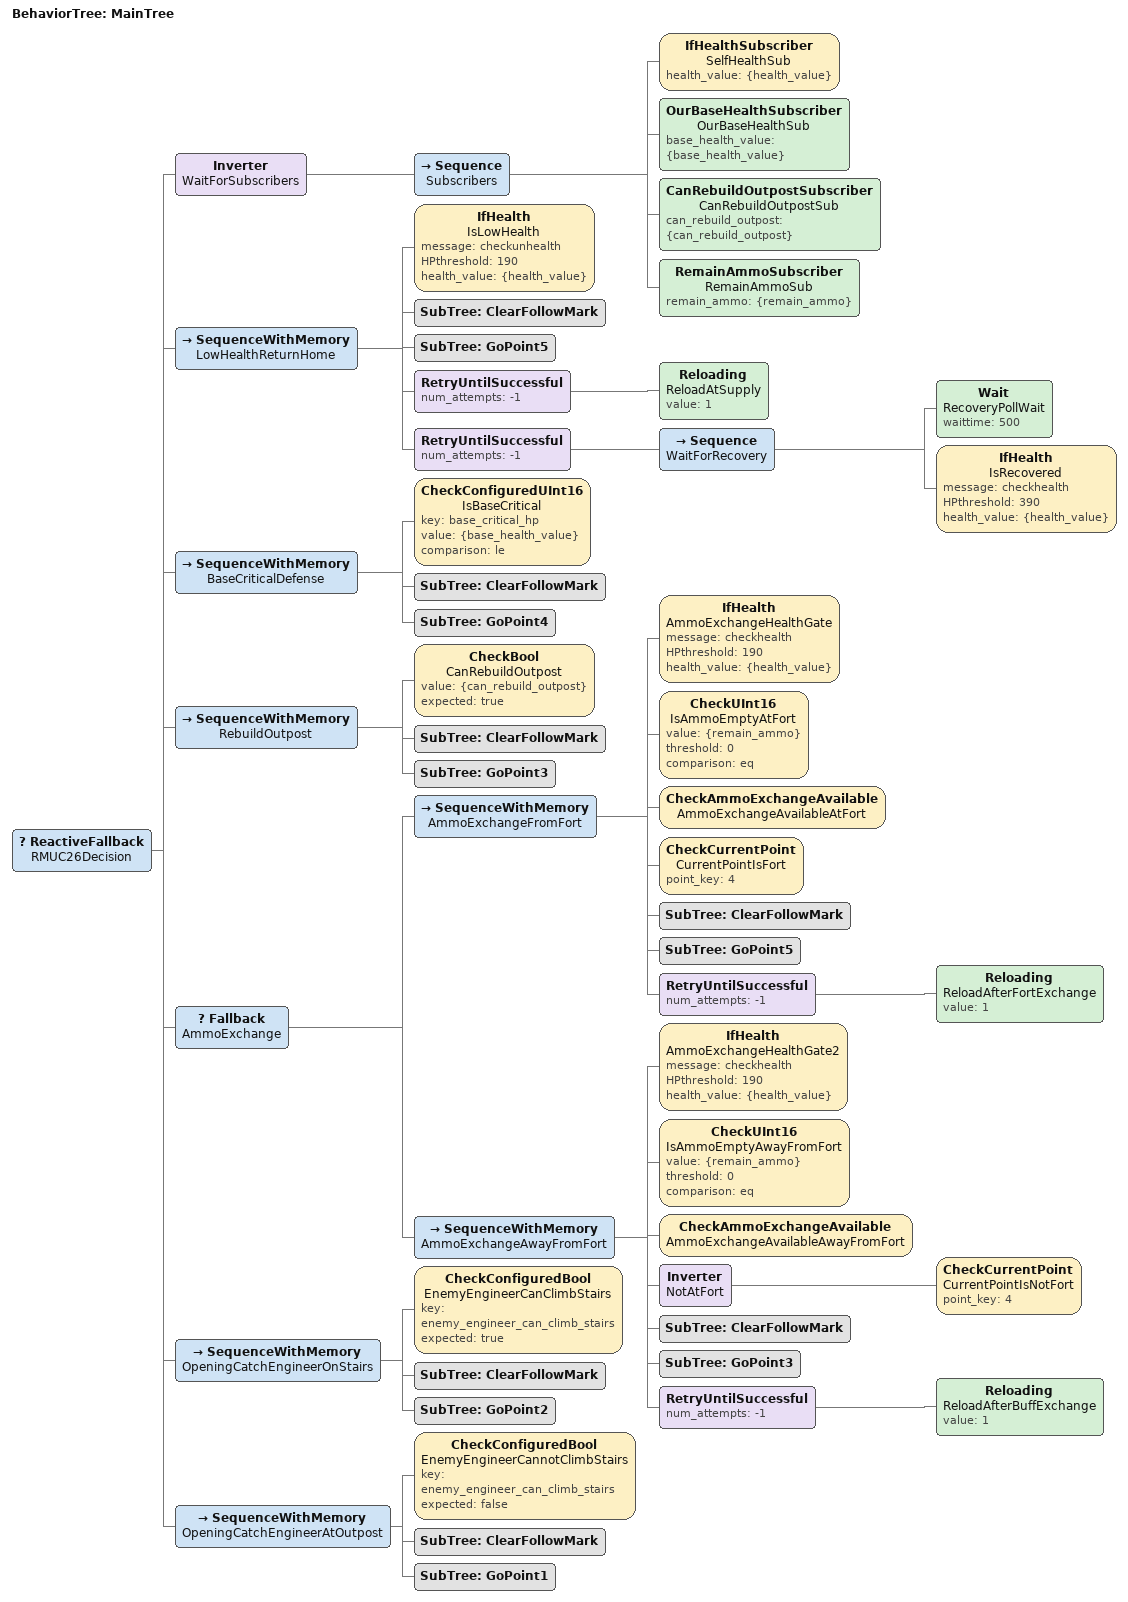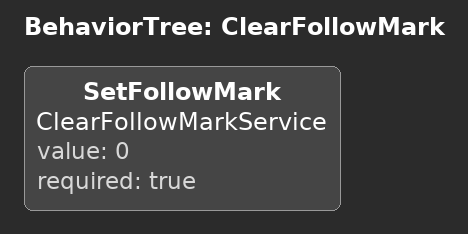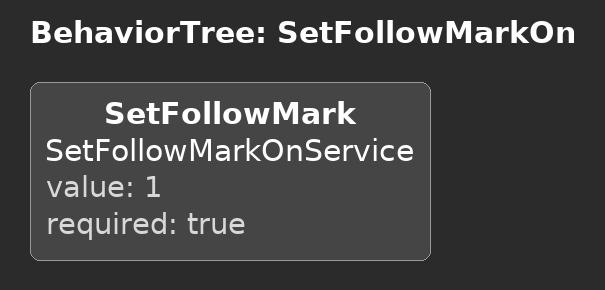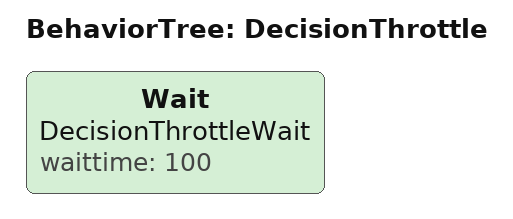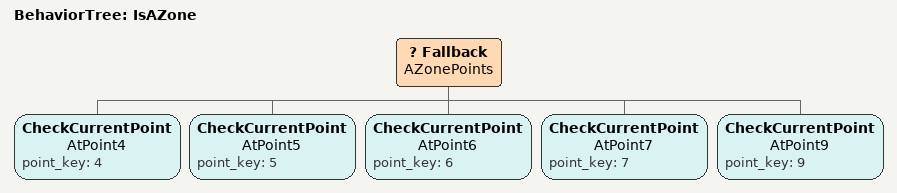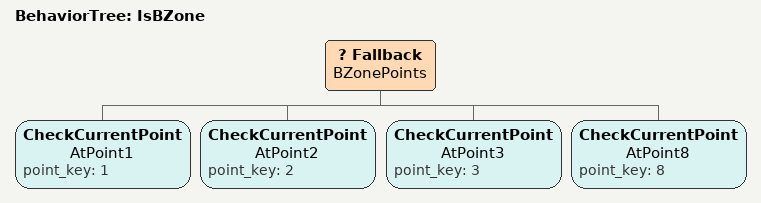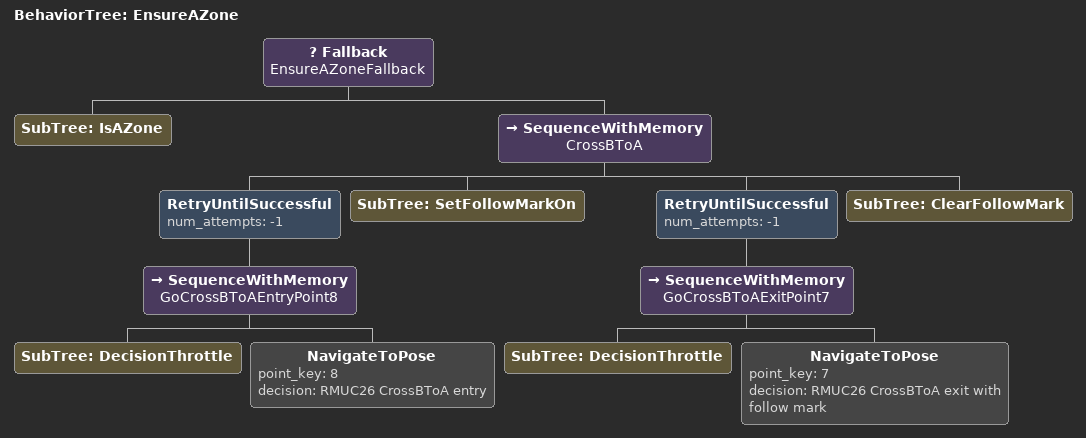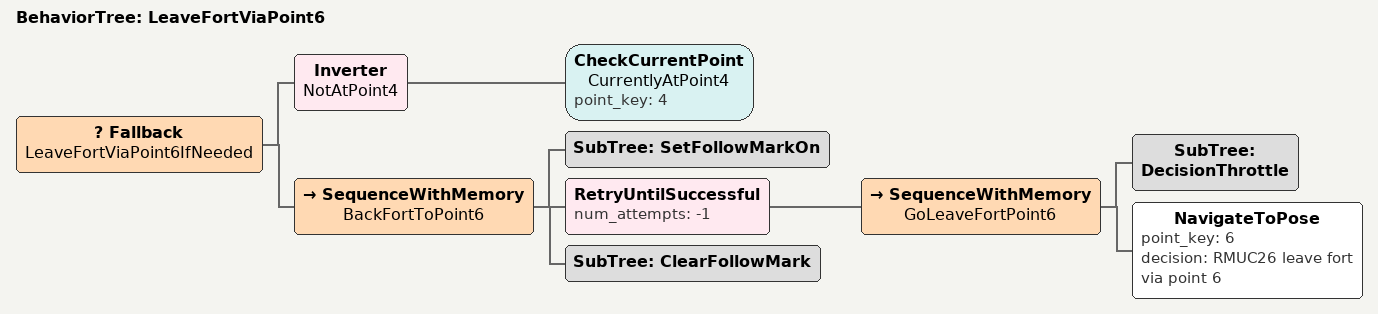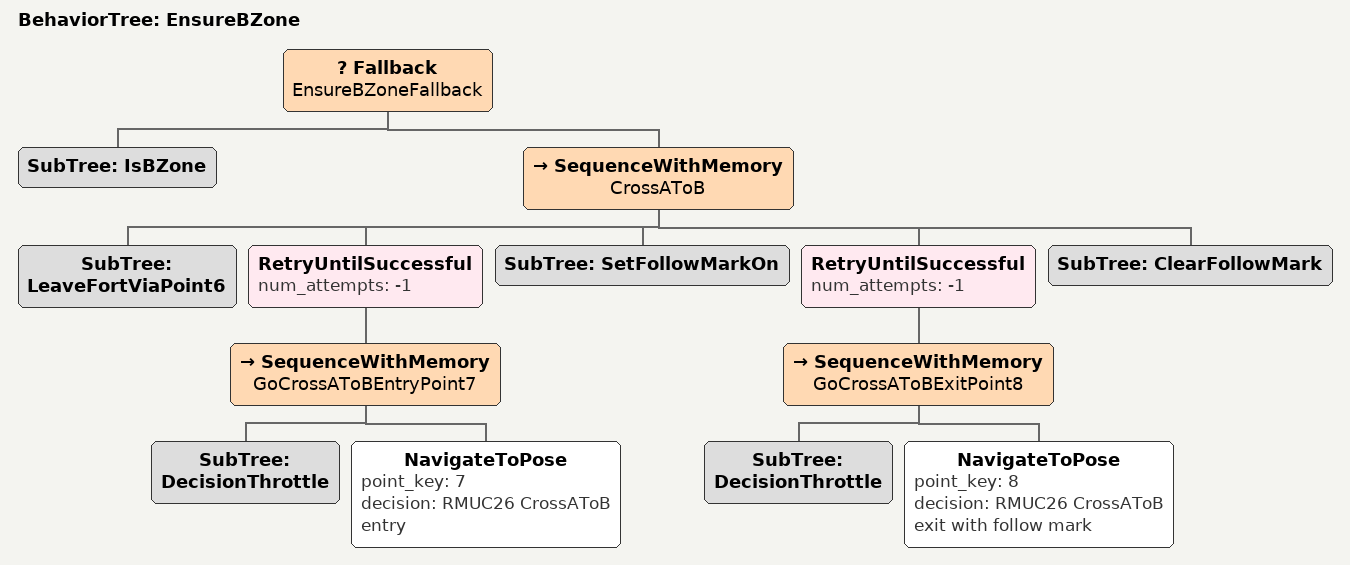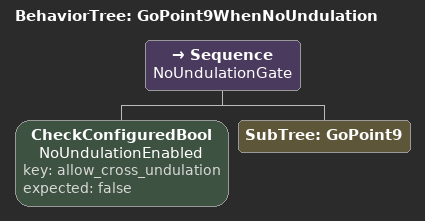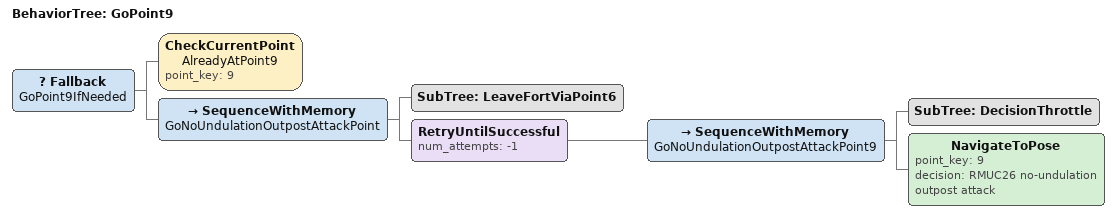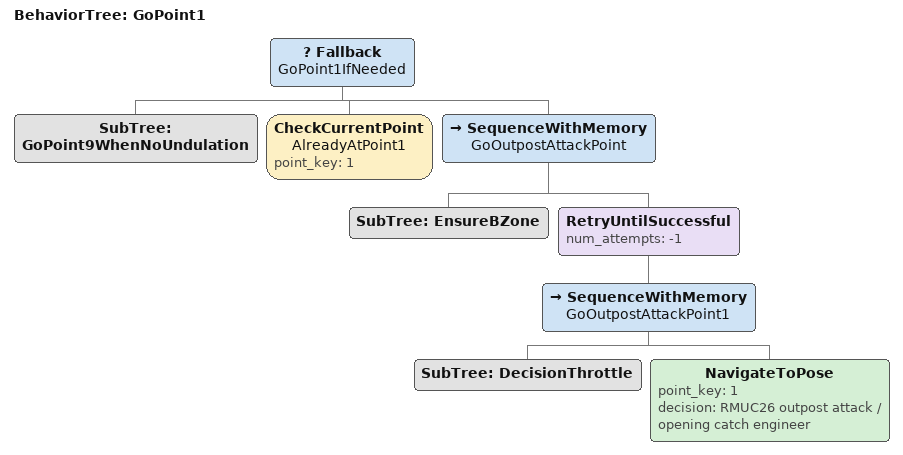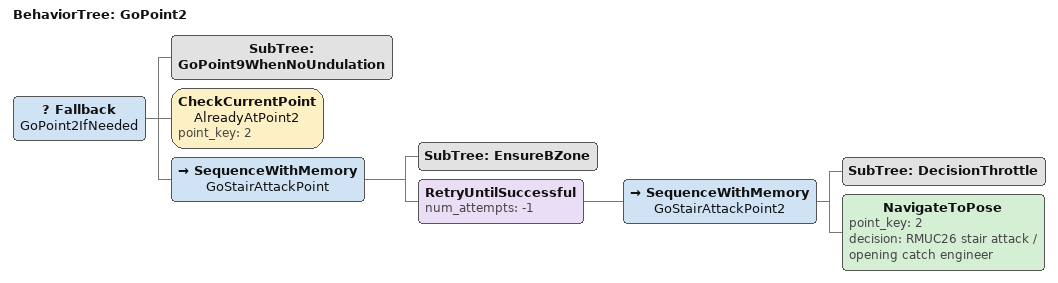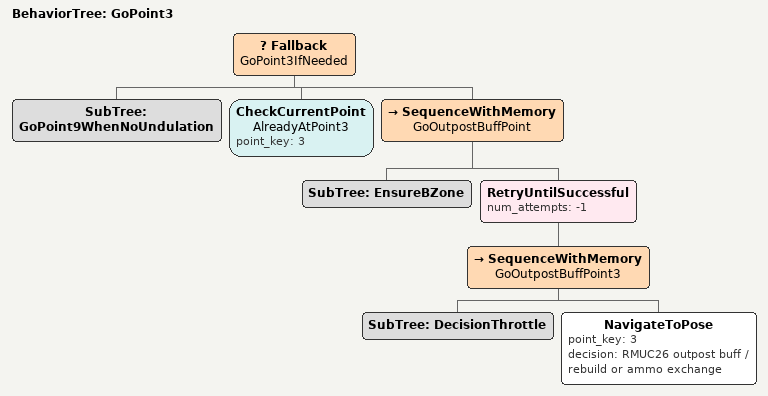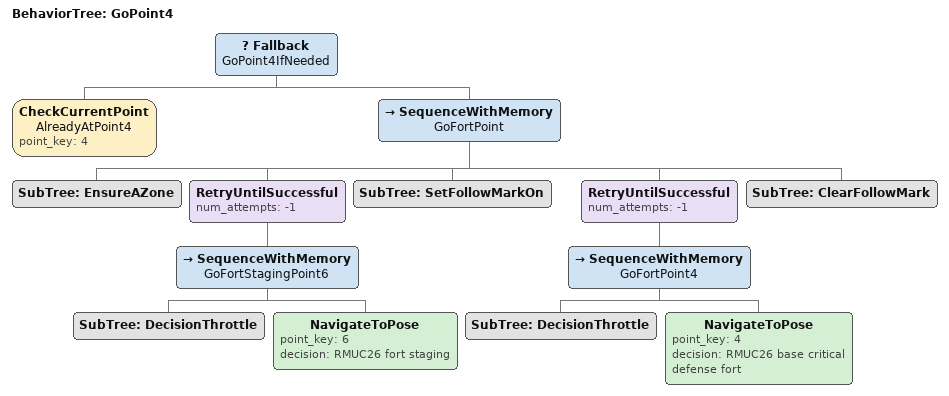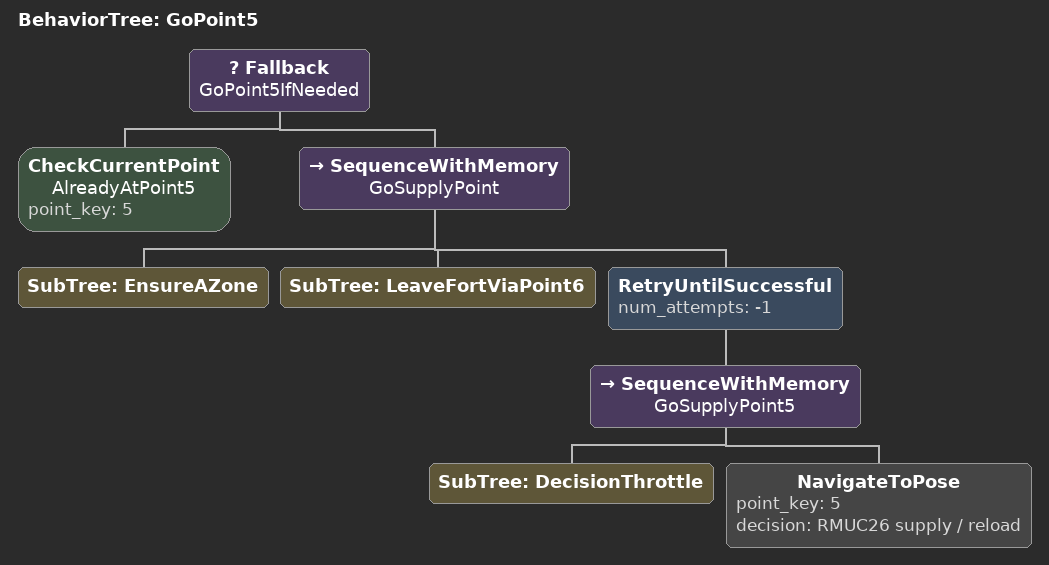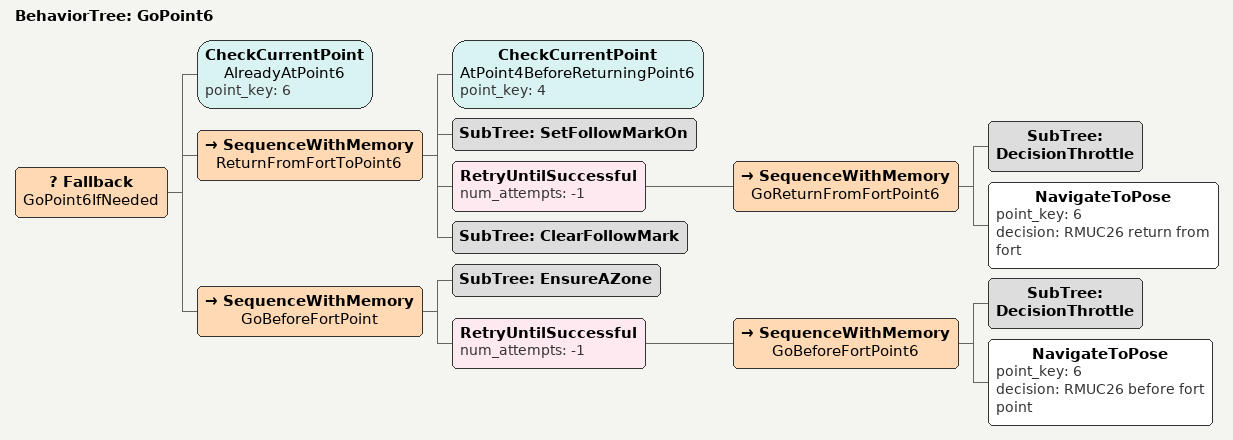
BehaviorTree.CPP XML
<root main_tree_to_execute="MainTree" BTCPP_format="4">
  <!--
    RMUC26 主决策树。
    顶层使用 ReactiveFallback：每个 tick 都会从上往下重新评估优先级，
    因此低血、基地低血等高优先级状态可以打断后面的常规进攻逻辑。
  -->
  <BehaviorTree ID="MainTree">
    <ReactiveFallback name="RMUC26Decision">
      <!--
        等待所有必要状态首次到达。
        这里外面套 Inverter：订阅成功时该分支返回 FAILURE，让后续策略继续执行；
        任一订阅还没有消息时 Sequence 失败，Inverter 返回 SUCCESS，主树本 tick 停在这里等待。
      -->
      <Inverter name="WaitForSubscribers">
        <Sequence name="Subscribers">
          <!-- 自身血量，用于低血回家和兑换弹量时的血量门槛。 -->
          <IfHealthSubscriber name="SelfHealthSub" health_value="{health_value}"/>
          <!-- 基地血量，用于触发堡垒防守。 -->
          <OurBaseHealthSubscriber name="OurBaseHealthSub" base_health_value="{base_health_value}"/>
          <!-- 是否可以复活我方前哨站，来自 /can_rebuild_outpost。 -->
          <CanRebuildOutpostSubscriber name="CanRebuildOutpostSub" can_rebuild_outpost="{can_rebuild_outpost}"/>
          <!-- 剩余弹量，来自 /remain_ammo。 -->
          <RemainAmmoSubscriber name="RemainAmmoSub" remain_ammo="{remain_ammo}"/>
        </Sequence>
      </Inverter>

      <!--
        最高优先级：低血回补给区。
        血量 <=190 时去点5补给区，调用补给服务，然后一直等待到血量 >390 再退出该分支。
        进入分支先关闭 follow mark，避免上一个跨区动作被抢占后留下 follow 状态。
      -->
      <SequenceWithMemory name="LowHealthReturnHome">
        <IfHealth name="IsLowHealth" message="checkunhealth" HPthreshold="190" health_value="{health_value}"/>
        <SubTree ID="ClearFollowMark"/>
        <SubTree ID="GoPoint5"/>
        <RetryUntilSuccessful num_attempts="-1">
          <Reloading name="ReloadAtSupply" value="1"/>
        </RetryUntilSuccessful>
        <RetryUntilSuccessful num_attempts="-1">
          <Sequence name="WaitForRecovery">
            <Wait name="RecoveryPollWait" waittime="500"/>
            <IfHealth name="IsRecovered" message="checkhealth" HPthreshold="390" health_value="{health_value}"/>
          </Sequence>
        </RetryUntilSuccessful>
      </SequenceWithMemory>

      <!--
        第二优先级：基地血量危险时去堡垒防守。
        阈值从赛前 YAML 的 pre_match.base_critical_hp 读取，默认 3000。
        点4有特殊 follow mark 机制，实际由 GoPoint4 子树处理。
      -->
      <SequenceWithMemory name="BaseCriticalDefense">
        <CheckConfiguredUInt16 name="IsBaseCritical" key="base_critical_hp" value="{base_health_value}" comparison="le"/>
        <SubTree ID="ClearFollowMark"/>
        <SubTree ID="GoPoint4"/>
      </SequenceWithMemory>

      <!--
        第三优先级：允许复活前哨站时去点3前哨增益区。
        该状态由外部裁判/状态节点发布，这里只消费布尔结果。
      -->
      <SequenceWithMemory name="RebuildOutpost">
        <CheckBool name="CanRebuildOutpost" value="{can_rebuild_outpost}" expected="true"/>
        <SubTree ID="ClearFollowMark"/>
        <SubTree ID="GoPoint3"/>
      </SequenceWithMemory>

      <!--
        第四优先级：自动发弹量兑换。
        条件：血量不低于回家线、弹量为 0、兑换量可用。
        兑换量节点当前默认永远 SUCCESS，后续如果有真实兑换量 topic，可替换该条件节点实现。
      -->
      <Fallback name="AmmoExchange">
        <!-- 如果当前已经在点4堡垒，则回点5补给区兑换。 -->
        <SequenceWithMemory name="AmmoExchangeFromFort">
          <IfHealth name="AmmoExchangeHealthGate" message="checkhealth" HPthreshold="190" health_value="{health_value}"/>
          <CheckUInt16 name="IsAmmoEmptyAtFort" value="{remain_ammo}" threshold="0" comparison="eq"/>
          <CheckAmmoExchangeAvailable name="AmmoExchangeAvailableAtFort"/>
          <CheckCurrentPoint name="CurrentPointIsFort" point_key="4"/>
          <SubTree ID="ClearFollowMark"/>
          <SubTree ID="GoPoint5"/>
          <RetryUntilSuccessful num_attempts="-1">
            <Reloading name="ReloadAfterFortExchange" value="1"/>
          </RetryUntilSuccessful>
        </SequenceWithMemory>
        <!-- 如果不在点4，则去点3前哨增益区兑换。 -->
        <SequenceWithMemory name="AmmoExchangeAwayFromFort">
          <IfHealth name="AmmoExchangeHealthGate2" message="checkhealth" HPthreshold="190" health_value="{health_value}"/>
          <CheckUInt16 name="IsAmmoEmptyAwayFromFort" value="{remain_ammo}" threshold="0" comparison="eq"/>
          <CheckAmmoExchangeAvailable name="AmmoExchangeAvailableAwayFromFort"/>
          <Inverter name="NotAtFort">
            <CheckCurrentPoint name="CurrentPointIsNotFort" point_key="4"/>
          </Inverter>
          <SubTree ID="ClearFollowMark"/>
          <SubTree ID="GoPoint3"/>
          <RetryUntilSuccessful num_attempts="-1">
            <Reloading name="ReloadAfterBuffExchange" value="1"/>
          </RetryUntilSuccessful>
        </SequenceWithMemory>
      </Fallback>

      <!--
        低优先级默认行为：开局/常规抓工程。
        该逻辑持续可抢占：只要上面高优先级任务不成立，就按赛前配置选择点2或点1。
        enemy_engineer_can_climb_stairs=true 时认为工程能上台阶，去点2台阶进攻点。
      -->
      <SequenceWithMemory name="OpeningCatchEngineerOnStairs">
        <CheckConfiguredBool name="EnemyEngineerCanClimbStairs" key="enemy_engineer_can_climb_stairs" expected="true"/>
        <SubTree ID="ClearFollowMark"/>
        <SubTree ID="GoPoint2"/>
      </SequenceWithMemory>

      <!-- enemy_engineer_can_climb_stairs=false 时去点1前哨进攻点抓工程。 -->
      <SequenceWithMemory name="OpeningCatchEngineerAtOutpost">
        <CheckConfiguredBool name="EnemyEngineerCannotClimbStairs" key="enemy_engineer_can_climb_stairs" expected="false"/>
        <SubTree ID="ClearFollowMark"/>
        <SubTree ID="GoPoint1"/>
      </SequenceWithMemory>
    </ReactiveFallback>
  </BehaviorTree>

  <!-- 关闭 follow mark。用于进入每个高层任务前清理状态，也用于跨区完成后恢复普通导航。 -->
  <BehaviorTree ID="ClearFollowMark">
    <SetFollowMark name="ClearFollowMarkService" value="0" required="true"/>
  </BehaviorTree>

  <!-- 打开 follow mark。跨起伏点或进堡垒点4时使用。 -->
  <BehaviorTree ID="SetFollowMarkOn">
    <SetFollowMark name="SetFollowMarkOnService" value="1" required="true"/>
  </BehaviorTree>

  <!-- 导航决策节流。RMUC 的导航前通常有 100ms 等待，这里保持相近节奏。 -->
  <BehaviorTree ID="DecisionThrottle">
    <Wait name="DecisionThrottleWait" waittime="100"/>
  </BehaviorTree>

  <!-- A 区点位集合：4 堡垒、5 补给区、6 堡垒前、7 起伏A、9 不过起伏前哨点。 -->
  <BehaviorTree ID="IsAZone">
    <Fallback name="AZonePoints">
      <CheckCurrentPoint name="AtPoint4" point_key="4"/>
      <CheckCurrentPoint name="AtPoint5" point_key="5"/>
      <CheckCurrentPoint name="AtPoint6" point_key="6"/>
      <CheckCurrentPoint name="AtPoint7" point_key="7"/>
      <CheckCurrentPoint name="AtPoint9" point_key="9"/>
    </Fallback>
  </BehaviorTree>

  <!-- B 区点位集合：1 前哨进攻点、2 台阶进攻点、3 前哨增益区、8 起伏B。 -->
  <BehaviorTree ID="IsBZone">
    <Fallback name="BZonePoints">
      <CheckCurrentPoint name="AtPoint1" point_key="1"/>
      <CheckCurrentPoint name="AtPoint2" point_key="2"/>
      <CheckCurrentPoint name="AtPoint3" point_key="3"/>
      <CheckCurrentPoint name="AtPoint8" point_key="8"/>
    </Fallback>
  </BehaviorTree>

  <!--
    确保机器人位于 A 区。
    若当前已经在 A 区，直接成功；若在 B 区或未知为非 A 区，则执行 B 到 A 的跨区路线：
    先到点8起伏B，打开 follow mark，穿越到点7起伏A，再关闭 follow mark。
  -->
  <BehaviorTree ID="EnsureAZone">
    <Fallback name="EnsureAZoneFallback">
      <SubTree ID="IsAZone"/>
      <SequenceWithMemory name="CrossBToA">
        <RetryUntilSuccessful num_attempts="-1">
          <SequenceWithMemory name="GoCrossBToAEntryPoint8">
            <SubTree ID="DecisionThrottle"/>
            <NavigateToPose point_key="8" decision="RMUC26 CrossBToA entry"/>
          </SequenceWithMemory>
        </RetryUntilSuccessful>
        <SubTree ID="SetFollowMarkOn"/>
        <RetryUntilSuccessful num_attempts="-1">
          <SequenceWithMemory name="GoCrossBToAExitPoint7">
            <SubTree ID="DecisionThrottle"/>
            <NavigateToPose point_key="7" decision="RMUC26 CrossBToA exit with follow mark"/>
          </SequenceWithMemory>
        </RetryUntilSuccessful>
        <SubTree ID="ClearFollowMark"/>
      </SequenceWithMemory>
    </Fallback>
  </BehaviorTree>

  <!--
    从点4堡垒离开时必须先退回点6堡垒前。
    4 和 6 之间沿用堡垒的 follow mark 机制；不在点4时直接成功。
  -->
  <BehaviorTree ID="LeaveFortViaPoint6">
    <Fallback name="LeaveFortViaPoint6IfNeeded">
      <Inverter name="NotAtPoint4">
        <CheckCurrentPoint name="CurrentlyAtPoint4" point_key="4"/>
      </Inverter>
      <SequenceWithMemory name="BackFortToPoint6">
        <SubTree ID="SetFollowMarkOn"/>
        <RetryUntilSuccessful num_attempts="-1">
          <SequenceWithMemory name="GoLeaveFortPoint6">
            <SubTree ID="DecisionThrottle"/>
            <NavigateToPose point_key="6" decision="RMUC26 leave fort via point 6"/>
          </SequenceWithMemory>
        </RetryUntilSuccessful>
        <SubTree ID="ClearFollowMark"/>
      </SequenceWithMemory>
    </Fallback>
  </BehaviorTree>

  <!--
    确保机器人位于 B 区。
    若当前已经在 B 区，直接成功；否则执行 A 到 B 的跨区路线：
    如果当前在点4堡垒，先退回点6；再到点7起伏A，打开 follow mark，穿越到点8起伏B，再关闭 follow mark。
  -->
  <BehaviorTree ID="EnsureBZone">
    <Fallback name="EnsureBZoneFallback">
      <SubTree ID="IsBZone"/>
      <SequenceWithMemory name="CrossAToB">
        <SubTree ID="LeaveFortViaPoint6"/>
        <RetryUntilSuccessful num_attempts="-1">
          <SequenceWithMemory name="GoCrossAToBEntryPoint7">
            <SubTree ID="DecisionThrottle"/>
            <NavigateToPose point_key="7" decision="RMUC26 CrossAToB entry"/>
          </SequenceWithMemory>
        </RetryUntilSuccessful>
        <SubTree ID="SetFollowMarkOn"/>
        <RetryUntilSuccessful num_attempts="-1">
          <SequenceWithMemory name="GoCrossAToBExitPoint8">
            <SubTree ID="DecisionThrottle"/>
            <NavigateToPose point_key="8" decision="RMUC26 CrossAToB exit with follow mark"/>
          </SequenceWithMemory>
        </RetryUntilSuccessful>
        <SubTree ID="ClearFollowMark"/>
      </SequenceWithMemory>
    </Fallback>
  </BehaviorTree>

  <!-- 不过起伏模式下，所有 B 区目标统一改去点9前哨进攻点。 -->
  <BehaviorTree ID="GoPoint9WhenNoUndulation">
    <Sequence name="NoUndulationGate">
      <CheckConfiguredBool name="NoUndulationEnabled" key="allow_cross_undulation" expected="false"/>
      <SubTree ID="GoPoint9"/>
    </Sequence>
  </BehaviorTree>

  <!-- 去点9不过起伏的前哨进攻点。若从点4堡垒出发，先按堡垒机制退到点6。 -->
  <BehaviorTree ID="GoPoint9">
    <Fallback name="GoPoint9IfNeeded">
      <CheckCurrentPoint name="AlreadyAtPoint9" point_key="9"/>
      <SequenceWithMemory name="GoNoUndulationOutpostAttackPoint">
        <SubTree ID="LeaveFortViaPoint6"/>
        <RetryUntilSuccessful num_attempts="-1">
          <SequenceWithMemory name="GoNoUndulationOutpostAttackPoint9">
            <SubTree ID="DecisionThrottle"/>
            <NavigateToPose point_key="9" decision="RMUC26 no-undulation outpost attack"/>
          </SequenceWithMemory>
        </RetryUntilSuccessful>
      </SequenceWithMemory>
    </Fallback>
  </BehaviorTree>

  <!-- 去点1前哨进攻点。若不过起伏则改去点9；若已在点1则直接成功，避免重复发送同一导航目标。 -->
  <BehaviorTree ID="GoPoint1">
    <Fallback name="GoPoint1IfNeeded">
      <SubTree ID="GoPoint9WhenNoUndulation"/>
      <CheckCurrentPoint name="AlreadyAtPoint1" point_key="1"/>
      <SequenceWithMemory name="GoOutpostAttackPoint">
        <SubTree ID="EnsureBZone"/>
        <RetryUntilSuccessful num_attempts="-1">
          <SequenceWithMemory name="GoOutpostAttackPoint1">
            <SubTree ID="DecisionThrottle"/>
            <NavigateToPose point_key="1" decision="RMUC26 outpost attack / opening catch engineer"/>
          </SequenceWithMemory>
        </RetryUntilSuccessful>
      </SequenceWithMemory>
    </Fallback>
  </BehaviorTree>

  <!-- 去点2台阶进攻点。若不过起伏则改去点9；否则先确保位于 B 区。 -->
  <BehaviorTree ID="GoPoint2">
    <Fallback name="GoPoint2IfNeeded">
      <SubTree ID="GoPoint9WhenNoUndulation"/>
      <CheckCurrentPoint name="AlreadyAtPoint2" point_key="2"/>
      <SequenceWithMemory name="GoStairAttackPoint">
        <SubTree ID="EnsureBZone"/>
        <RetryUntilSuccessful num_attempts="-1">
          <SequenceWithMemory name="GoStairAttackPoint2">
            <SubTree ID="DecisionThrottle"/>
            <NavigateToPose point_key="2" decision="RMUC26 stair attack / opening catch engineer"/>
          </SequenceWithMemory>
        </RetryUntilSuccessful>
      </SequenceWithMemory>
    </Fallback>
  </BehaviorTree>

  <!-- 去点3前哨增益区。若不过起伏则改去点9；否则用于复活前哨站或非堡垒位置的弹量兑换。 -->
  <BehaviorTree ID="GoPoint3">
    <Fallback name="GoPoint3IfNeeded">
      <SubTree ID="GoPoint9WhenNoUndulation"/>
      <CheckCurrentPoint name="AlreadyAtPoint3" point_key="3"/>
      <SequenceWithMemory name="GoOutpostBuffPoint">
        <SubTree ID="EnsureBZone"/>
        <RetryUntilSuccessful num_attempts="-1">
          <SequenceWithMemory name="GoOutpostBuffPoint3">
            <SubTree ID="DecisionThrottle"/>
            <NavigateToPose point_key="3" decision="RMUC26 outpost buff / rebuild or ammo exchange"/>
          </SequenceWithMemory>
        </RetryUntilSuccessful>
      </SequenceWithMemory>
    </Fallback>
  </BehaviorTree>

  <!--
    去点4堡垒。
    点4有特殊机制：先确保在 A 区，再到点6堡垒前；
    从点6打开 follow mark 导航到点4，到达后关闭 follow mark。
  -->
  <BehaviorTree ID="GoPoint4">
    <Fallback name="GoPoint4IfNeeded">
      <CheckCurrentPoint name="AlreadyAtPoint4" point_key="4"/>
      <SequenceWithMemory name="GoFortPoint">
        <SubTree ID="EnsureAZone"/>
        <RetryUntilSuccessful num_attempts="-1">
          <SequenceWithMemory name="GoFortStagingPoint6">
            <SubTree ID="DecisionThrottle"/>
            <NavigateToPose point_key="6" decision="RMUC26 fort staging"/>
          </SequenceWithMemory>
        </RetryUntilSuccessful>
        <SubTree ID="SetFollowMarkOn"/>
        <RetryUntilSuccessful num_attempts="-1">
          <SequenceWithMemory name="GoFortPoint4">
            <SubTree ID="DecisionThrottle"/>
            <NavigateToPose point_key="4" decision="RMUC26 base critical defense fort"/>
          </SequenceWithMemory>
        </RetryUntilSuccessful>
        <SubTree ID="ClearFollowMark"/>
      </SequenceWithMemory>
    </Fallback>
  </BehaviorTree>

  <!-- 去点5补给区，用于低血回家或在堡垒点4时弹量兑换。 -->
  <BehaviorTree ID="GoPoint5">
    <Fallback name="GoPoint5IfNeeded">
      <CheckCurrentPoint name="AlreadyAtPoint5" point_key="5"/>
      <SequenceWithMemory name="GoSupplyPoint">
        <SubTree ID="EnsureAZone"/>
        <SubTree ID="LeaveFortViaPoint6"/>
        <RetryUntilSuccessful num_attempts="-1">
          <SequenceWithMemory name="GoSupplyPoint5">
            <SubTree ID="DecisionThrottle"/>
            <NavigateToPose point_key="5" decision="RMUC26 supply / reload"/>
          </SequenceWithMemory>
        </RetryUntilSuccessful>
      </SequenceWithMemory>
    </Fallback>
  </BehaviorTree>

  <!-- 去点6堡垒前。当前主流程主要由 GoPoint4 内部调用，也保留为可复用目标点子树。 -->
  <BehaviorTree ID="GoPoint6">
    <Fallback name="GoPoint6IfNeeded">
      <CheckCurrentPoint name="AlreadyAtPoint6" point_key="6"/>
      <SequenceWithMemory name="ReturnFromFortToPoint6">
        <CheckCurrentPoint name="AtPoint4BeforeReturningPoint6" point_key="4"/>
        <SubTree ID="SetFollowMarkOn"/>
        <RetryUntilSuccessful num_attempts="-1">
          <SequenceWithMemory name="GoReturnFromFortPoint6">
            <SubTree ID="DecisionThrottle"/>
            <NavigateToPose point_key="6" decision="RMUC26 return from fort"/>
          </SequenceWithMemory>
        </RetryUntilSuccessful>
        <SubTree ID="ClearFollowMark"/>
      </SequenceWithMemory>
      <SequenceWithMemory name="GoBeforeFortPoint">
        <SubTree ID="EnsureAZone"/>
        <RetryUntilSuccessful num_attempts="-1">
          <SequenceWithMemory name="GoBeforeFortPoint6">
            <SubTree ID="DecisionThrottle"/>
            <NavigateToPose point_key="6" decision="RMUC26 before fort point"/>
          </SequenceWithMemory>
        </RetryUntilSuccessful>
      </SequenceWithMemory>
    </Fallback>
  </BehaviorTree>
</root>
